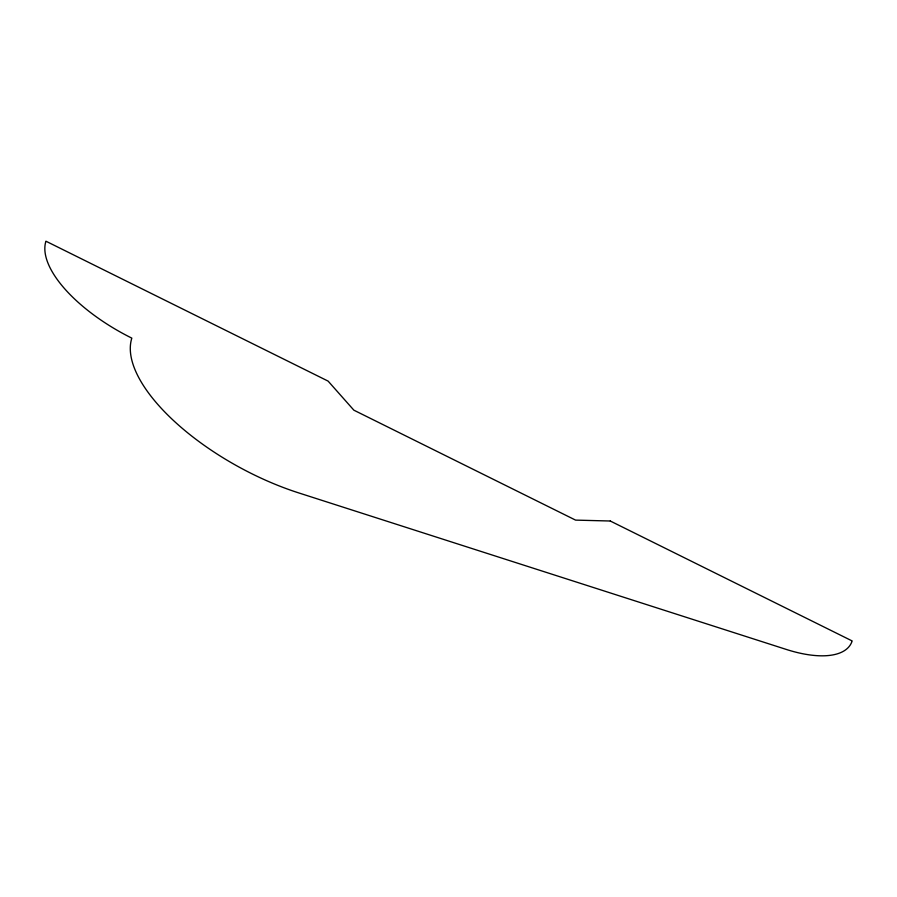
<?xml version="1.0" encoding="UTF-8"?>
<svg xmlns="http://www.w3.org/2000/svg" width="897" height="897" viewBox="0 0 897 897"><rect width="100%" height="100%" fill="white"/><g stroke="black" fill="none" stroke-linecap="round" stroke-linejoin="round"><path stroke-width="1.35" d="M610.285 521.011L575.582 520.114L353.878 410.187L328.111 381.113L45.926 241.203A112.798 48.561 28.4 0 0 131.825 338.135A157.906 67.981 28.4 0 0 298.634 492.879L786.232 649.417A90.238 38.851 28.4 0 0 852.15 640.94L610.285 521.011"/></g></svg>
